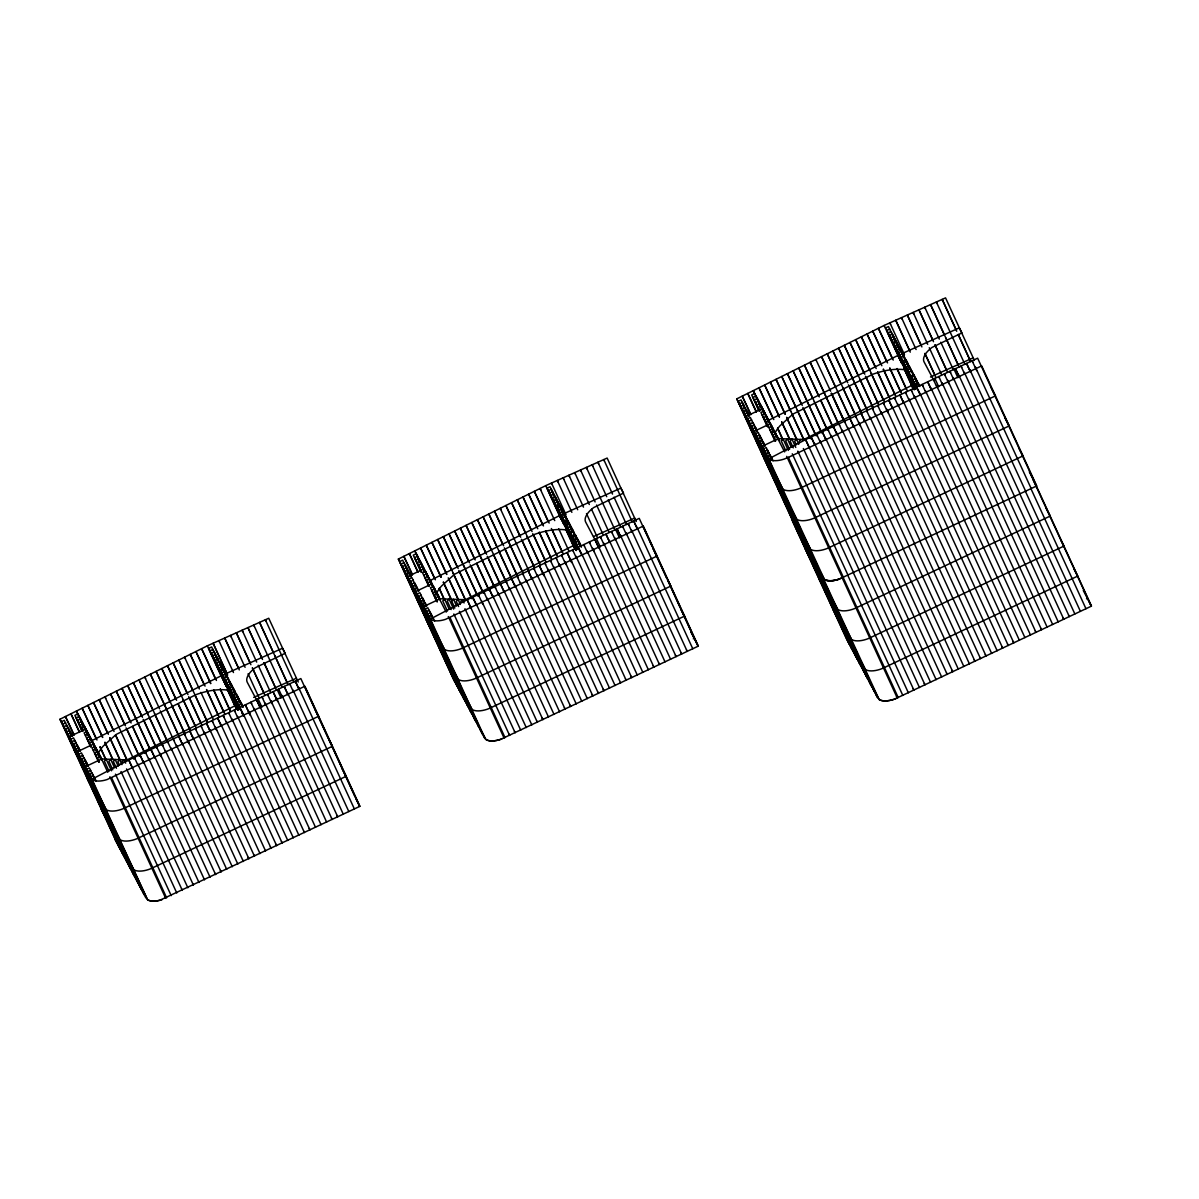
<?xml version="1.0" encoding="UTF-8"?>
<svg xmlns="http://www.w3.org/2000/svg" width="1199" height="1199" viewBox="0 0 1199 1199"><rect width="100%" height="100%" fill="white"/><g stroke="black" fill="none" stroke-linecap="round" stroke-linejoin="round"><path stroke-width="1.5" d="M122.358 761.83L124.141 759.821L125.67 763.149M458.078 599.455L456.294 601.463L458.618 606.544M460.761 601.643L462.544 599.62L464.073 602.962M796.481 439.269L794.697 441.277L796.241 444.664M799.163 441.442L800.947 439.433M298.236 682.051L268.741 618.249L207.307 645.841L59.95 719.265L92.503 779.665A18.42 8.693 -24.6 0 0 107.146 779.53L304.891 686.248L359.925 806.313L159.947 900.239A18.435 8.708 -24.6 0 1 147.537 899.715L91.978 779.215L128.788 760.001L300.829 678.559L328.346 738.584M501.826 738.944L498.349 740.053A18.42 8.693 -24.6 0 1 487.139 740.143L485.4 739.079L430.381 619.029L467.19 599.8L639.232 518.358L652.226 546.699M974.382 360.404L945.546 297.877L884.113 325.454L736.756 398.877L769.308 459.277A18.42 8.693 -24.6 0 0 783.951 459.142L788.402 457.374L843.422 577.423L836.752 579.851A18.435 8.708 -24.6 0 1 824.342 579.327L768.784 458.827L805.593 439.613L977.635 358.171L1091.51 606.094L895.024 698.912M92.008 740.562L221.051 675.861L207.307 645.841L243.847 715.159L298.866 835.208M430.411 580.376L559.453 515.66L576.374 547.748L562.616 517.728L565.658 516.289L574.351 534.709M767.165 421.014L897.856 355.474L914.777 387.547L901.019 357.527L904.061 356.088M125.625 760.631L234.809 705.866L227.166 689.2M464.028 600.429L573.212 545.68L565.568 528.999M802.431 440.243L911.615 385.478L912.964 388.026M398.353 559.064L430.906 619.463A18.42 8.693 -24.6 0 0 445.548 619.343L643.293 526.061L698.328 646.111L500.582 739.393A18.435 8.708 -24.6 0 1 485.94 739.528L453.387 679.129L398.353 559.064L545.71 485.655L607.144 458.063L636.189 521.43M885.447 328.001L888.489 326.563L899.1 349.314M209.945 650.847L212.987 649.408L218.413 661.249M548.348 490.661L551.39 489.222L559.139 506.128M889.793 329.021L886.75 330.459L900.509 360.479M61.269 721.768L64.311 720.329L71.835 736.351M754.726 393.497L751.683 394.936L758.652 410.163M552.694 491.68L549.637 493.119L564.699 525.597M65.63 722.832L62.588 724.271L118.941 846.839M417.642 556.201L414.599 557.64L421.344 571.983M739.393 403.883L742.451 402.444L748.641 415.978M215.58 654.324L212.538 655.778L227.615 688.316M550.941 495.577L553.983 494.138L562.511 512.737M889.343 335.39L892.386 333.951L899.879 349.928M63.907 726.774L66.964 725.335L70.831 733.788M80.558 718.89L77.515 720.344L82.161 730.476M402.309 566.587L405.367 565.149L410.553 576.105M415.918 560.143L418.961 558.704L425.075 572.043M743.77 404.947L740.712 406.386L795.746 526.451M754.321 399.956L757.363 398.503L764.797 414.359M213.827 658.236L216.884 656.797L224.378 672.774M893.69 336.409L890.632 337.848L914.357 389.6M78.834 722.847L81.877 721.393L88.756 736.411M406.686 567.652L403.628 569.09L459.981 691.643M758.682 401.021L755.64 402.459L759.522 410.912M215.131 660.694L218.173 659.255M556.576 499.054L553.533 500.508L576.464 550.521M891.936 340.306L894.979 338.867L900.404 350.707M69.602 730.341L66.559 731.78L122.912 854.362M83.196 723.911L80.153 725.35L82.476 730.416M404.962 571.593L408.005 570.154L411.107 576.914M421.598 563.71L418.556 565.149L421.658 571.923M743.365 411.407L746.407 409.953L749.285 415.858M756.959 404.962L760.016 403.523L766.116 416.862M554.837 502.966L557.88 501.527L564.849 516.739M67.773 734.358L70.921 732.859L72.48 736.246M406.176 574.156L409.324 572.672L410.882 576.045M419.89 567.667L422.932 566.228L430.576 582.909M744.579 413.97L747.726 412.471M217.723 665.61L220.766 664.171L226.716 676.776M424.251 568.716L407.6 576.599L463.938 699.167M746.003 416.413L762.654 408.529M897.946 344.488L894.904 345.926L914.942 389.375M222.07 666.629L219.027 668.083L238.136 709.763M560.473 506.443L557.43 507.881L576.299 548.692M895.833 347.695L898.875 346.256L908.692 367.314M87.167 731.42L84.125 732.859L90.869 747.202M408.919 579.102L411.961 577.663L417.387 589.503M220.316 670.541L223.359 669.102L228.02 679.248M558.719 510.339L561.776 508.901L570.814 528.279M900.179 348.714L897.122 350.153L914.702 388.506M71.835 741.806L74.878 740.368L79.524 750.514M85.444 735.362L88.486 733.923L96.13 750.604M413.28 580.166L410.238 581.605L465.272 701.67M423.847 575.175L426.889 573.736L436.616 594.584M751.683 419.98L748.641 421.419L804.994 543.986M765.292 413.535L762.249 414.974L767.675 426.814M563.065 511.359L560.023 512.812L576.599 548.617M76.196 742.87L73.154 744.309L129.507 866.877M428.208 576.239L425.165 577.678L428.807 585.262M749.96 423.921L753.002 422.483L757.423 431.745M225.967 674.018L222.909 675.457L238.196 708.804M561.312 515.27L564.369 513.831L572.118 530.737M899.715 355.069L902.772 353.63L911.045 371.315M74.473 746.812L77.515 745.373L79.853 750.439M91.124 738.929L88.082 740.383L90.944 746.258M412.876 586.626L415.918 585.187L418.796 591.062M426.484 580.181L429.527 578.742L436.406 593.745M754.336 424.986L751.278 426.424L806.313 546.489M764.887 419.995L767.93 418.541L775.573 435.222M224.213 677.915L227.255 676.476L235.529 694.161M89.4 742.885L92.443 741.432L100.641 758.952M417.252 587.69L414.195 589.129L470.548 711.681M769.248 421.059L766.206 422.498L767.765 425.87M228.559 678.934L225.517 680.388L238.496 708.729M93.762 743.95L77.111 751.818L133.464 874.386M415.528 591.632L432.165 583.748M567.472 519.707L564.414 521.145L577.438 549.322M753.931 431.445L770.567 423.562L775.918 435.222M565.209 522.644L568.251 521.205L576.524 538.891M903.611 362.458L906.654 361.019L912.604 373.623M78.445 754.336L81.487 752.882L87.452 765.532M228.11 685.303L231.152 683.865L237.357 697.383M569.555 523.663L566.513 525.117L577.738 549.247M907.958 363.477L904.915 364.916L915.616 388.266M82.806 755.385L79.763 756.839L135.097 877.488M93.357 750.394L96.415 748.955L101.555 759.791M421.209 595.199L418.166 596.637L474.504 719.205M434.817 588.754L431.76 590.208L437.185 602.033M756.569 436.451L759.611 435.012L764.258 445.159M773.22 428.568L770.163 430.006L775.363 440.962M232.441 686.323L229.399 687.761L239.335 709.448M567.801 527.575L570.859 526.136L577.828 541.348M906.204 367.374L909.262 365.935L918.299 385.314M97.733 751.458L94.676 752.897L99.097 762.174M419.485 599.14L422.528 597.702L426.409 606.154M757.888 438.954L760.93 437.515L764.812 445.968M771.497 432.509L774.539 431.07L778.915 440.243M230.703 690.219L233.745 688.781L242.018 706.466M910.551 368.393L907.508 369.832L915.916 388.176M82.401 761.845L85.444 760.406L88.321 766.281M96.01 755.4L99.052 753.961L101.345 758.967M423.847 600.204L420.804 601.643L475.823 721.708M434.413 595.214L437.455 593.775L440.303 599.605M762.249 440.018L759.207 441.457L815.56 564.025M775.858 433.573L772.815 435.012L775.139 440.093M235.049 691.238L231.992 692.692L238.871 707.695M573.452 531.052L570.394 532.491L578.038 549.172M908.797 372.304L911.854 370.851L918.824 386.078M86.763 762.909L83.72 764.348L140.073 886.915M438.774 596.278L435.732 597.716L437.275 601.104M760.526 443.96L763.568 442.521L765.127 445.908M85.039 766.85L101.69 758.967L128.788 760.001L187.868 887.755M423.442 606.664L440.093 598.781L467.19 599.8L526.271 727.553M234.599 697.608L237.642 696.169L242.812 707.08M573.002 537.422L576.045 535.968M914.447 375.782L911.405 377.22L916.516 388.026M238.931 698.627L235.888 700.066L239.71 708.399M912.694 379.678L915.736 378.24L919.363 385.778M90.734 770.417L87.677 771.856L144.03 894.424M426.08 611.67L429.137 610.231L433.004 618.684M764.482 451.483L767.54 450.03L771.961 459.307M237.192 702.524L240.235 701.085L242.558 706.166M575.595 542.338L578.637 540.899L581.485 546.744M917.04 380.697L913.998 382.136L916.291 387.142M88.996 774.374L92.053 772.92L94.916 778.81M768.859 452.533L765.816 453.986L822.154 576.539M579.941 543.357L576.884 544.796L582.01 555.602M93.372 775.423L90.33 776.877L147.522 899.715A18.42 8.693 -24.6 0 0 162.18 899.595M431.775 615.237L428.732 616.676L484.321 737.805M767.135 456.489L770.178 455.05L771.721 458.423M788.402 457.374L981.696 365.875L1036.73 485.925L838.745 579.312A18.42 8.693 -24.6 0 1 824.103 579.447L791.55 519.047L846.569 639.097L879.122 699.497A18.405 8.693 -24.6 0 0 893.765 699.377L896.013 698.552M799.358 534.14L855.816 656.632M693.307 638.857L694.266 638.423L698.088 646.231L643.054 526.181M1086.504 598.841L1087.448 598.391L1083.282 590.478M903.671 352.866L959.305 327.882L961.943 332.902L932.088 347.38A22.466 10.611 -24.6 0 0 924.384 355.998L923.785 357.662A22.466 10.611 -24.6 0 0 924.129 361.993L933.976 380.578M565.269 513.052L620.902 488.083L623.54 493.089L593.685 507.567A22.466 10.611 -24.6 0 0 585.981 516.199L585.382 517.848A22.466 10.611 -24.6 0 0 585.726 522.179L595.019 539.79M930.499 377.011L973.063 357.901M593.535 536.553L634.661 518.088L635.98 520.591M253.693 697.398L296.258 678.289M864.674 567.367L805.593 439.613L778.496 438.579L761.845 446.463L816.879 566.528M736.756 398.877L791.79 518.927L824.342 579.327A18.42 8.693 -24.6 0 0 838.985 579.207M815.845 359.46L830.667 391.249M540.884 489.836L540.015 488.488L554.747 520.606M501.077 509.665L500.193 508.316L528.879 570.889M185.425 658.521L184.541 657.172L199.364 688.96M145.604 678.364L144.734 677.015L159.557 708.804M105.797 698.208L104.913 696.859L133.689 759.072M991.393 388.176L995.455 395.88L799.958 488.353A18.435 8.708 -24.6 0 1 783.067 489.282L750.514 428.897M1005.152 418.196L1009.213 425.9L813.701 518.358A18.435 8.708 -24.6 0 1 796.825 519.302L764.273 458.902M1018.91 448.201L1022.972 455.905L827.46 548.378A18.435 8.708 -24.6 0 1 810.584 549.322L778.031 488.922M972.824 362.188L972.089 360.794L976.69 370.641M976.151 368.498L975.401 367.089L1031.17 488.548M1029.327 471.896L1036.491 486.045M1046.187 508.346L1050.234 516.05L854.737 608.522A18.435 8.708 -24.6 0 1 837.861 609.452L805.293 549.067M1060.755 539.91L1063.993 546.07L868.496 638.527A18.435 8.708 -24.6 0 1 851.605 639.472L819.052 579.072M970.605 371.12L969.856 369.712L1025.625 491.185M1073.69 568.371L1077.751 576.075L882.254 668.547A18.435 8.708 -24.6 0 1 865.363 669.492L832.81 609.092M961.718 367.434L960.984 366.055L964.805 374.388M964.311 372.334L1020.079 493.808M958.75 374.972L1014.519 496.431M950.627 372.694L949.893 371.3L953.715 379.633M953.205 377.595L1008.973 499.054M945.067 375.317L944.332 373.923L948.949 383.77M948.394 381.627L947.66 380.218L1003.428 501.692M1068.564 615.192L1069.313 616.601L1014.279 496.551M939.521 377.955L938.787 376.561L942.609 384.894M942.099 382.856L997.883 504.314M1063.018 617.815L1063.768 619.224L1008.734 499.174M936.554 385.478L992.322 506.937M931.009 388.101L986.777 509.575M922.87 385.838L922.136 384.444L925.958 392.777M925.463 390.724L981.232 512.198M1040.822 628.336L1041.556 629.745L986.537 509.68M911.78 391.084L911.045 389.69L914.867 398.023M914.357 395.985L970.126 517.443M1035.277 630.959L1036.011 632.368L980.992 512.303M906.219 393.707L905.485 392.313L909.307 400.661M908.812 398.608L964.581 520.081M903.252 401.245L959.02 522.704M895.128 398.967L894.394 397.573L898.216 405.906M897.706 403.868L953.475 525.327M892.161 406.491L947.929 527.965M1013.065 641.465L1013.814 642.874L958.78 522.824M884.023 404.228L883.288 402.834L887.904 412.681M1007.52 644.088L1008.269 645.497L953.235 525.447M878.477 406.851L877.743 405.457L881.565 413.79M881.055 411.752L936.824 533.21M1001.974 646.726L1002.709 648.134L947.69 528.07M872.932 409.473L872.198 408.08L876.019 416.413M875.51 414.374L931.278 535.848M867.372 412.096L866.637 410.702L870.459 419.051M869.964 416.997L925.733 538.471M864.404 419.635L920.173 541.094M985.323 654.609L986.058 656.018L931.038 535.953M856.281 417.357L855.546 415.963L860.148 425.81M979.778 657.232L980.512 658.641L925.493 538.576M853.313 424.881L909.082 546.354M974.217 659.855L974.967 661.263L919.933 541.214M844.441 421.224L845.175 422.618M847.753 427.518L903.521 548.977M839.63 425.24L838.895 423.847L842.717 432.18M842.208 430.141L897.976 551.6M836.662 432.764L892.431 554.238M828.524 430.486L827.79 429.107L831.611 437.44M831.117 435.387L886.885 556.861M952.021 670.361L952.77 671.77L897.736 551.72M825.556 438.025L881.325 559.483M946.476 672.999L947.21 674.408L892.191 554.343M817.433 435.747L816.699 434.353L820.521 442.686M820.011 440.647L875.78 562.106M814.466 443.27L870.234 564.744M803.36 448.531L859.128 569.99M924.279 683.505L925.014 684.914L869.994 564.849M798.549 452.563L797.815 451.154L853.583 572.627M792.254 453.777L848.038 575.25M913.173 688.751L913.923 690.159L858.889 570.11M786.709 456.369L842.477 577.843M896.522 696.604L897.272 698.013L842.238 577.948M636.999 527.275L692.767 648.749M690.924 632.083L694.266 638.423L680.507 608.403L684.569 616.106L489.057 708.564A18.435 8.708 -24.6 0 1 472.181 709.508L439.628 649.109M628.876 525.012L628.141 523.618L631.963 531.951M631.453 529.913L687.222 651.372L686.472 649.963M623.315 527.635L622.581 526.241L626.403 534.574M625.908 532.536L681.676 653.995L680.927 652.586M621.097 536.567L620.348 535.159L676.116 656.632L675.382 655.224M612.224 532.896L611.49 531.502L615.312 539.835M614.802 537.781L670.571 659.255M609.257 540.419L665.025 661.878M601.119 538.141L600.384 536.747L604.206 545.08M603.697 543.042L659.465 664.501L658.731 663.092M598.151 545.665L653.92 667.139L653.185 665.73M590.013 543.402L589.279 542.008L593.1 550.341M584.468 546.025L583.733 544.631L587.555 552.964M587.06 550.926L642.829 672.384M573.212 545.68L574.561 548.228M573.377 551.285L572.642 549.891L576.464 558.224M575.955 556.171L631.723 677.645L630.974 676.236M570.409 558.809L626.178 680.268L625.428 678.859M562.271 556.531L561.537 555.137L565.358 563.47M556.726 559.154L555.991 557.76L559.813 566.108M559.304 564.055L615.072 685.528M551.165 561.791L550.431 560.398L554.253 568.731M553.758 566.692L609.527 688.151M545.62 564.414L544.886 563.02L548.707 571.353M548.198 569.315L603.981 690.774L603.232 689.365M542.652 571.938L598.421 693.412L597.687 692.003M534.529 569.675L533.795 568.281L537.602 576.614M537.107 574.576L592.876 696.034L592.126 694.626M531.562 577.199L587.33 698.657L586.581 697.248M523.423 574.921L522.689 573.527L526.511 581.86M526.001 579.821L581.77 701.295M517.878 577.543L517.144 576.164L520.966 584.498M520.456 582.444L576.224 703.918M514.911 585.082L570.679 706.541L569.93 705.132M506.038 581.41L506.772 582.804M509.35 587.705L565.119 709.164L564.384 707.755M504.554 591.736L503.805 590.328L559.573 711.801M495.667 588.065L494.932 586.671L498.754 595.004M498.259 592.965L554.028 714.424M492.714 595.588L548.483 717.047M484.576 593.31L483.841 591.916L487.663 600.264M487.154 598.211L542.922 719.685L542.188 718.276M479.03 595.948L478.296 594.554L482.897 604.401M481.608 600.834L537.377 722.308L536.627 720.899M476.797 604.881L476.063 603.472L531.831 724.93M464.957 608.717L520.726 730.191M459.412 611.355L515.18 732.814L514.431 731.405M453.851 613.978L509.62 735.437L508.886 734.028M448.306 616.571L504.075 738.029M412.111 589.084L444.664 649.483A18.435 8.708 -24.6 0 0 461.54 648.539L657.052 556.081L652.99 548.378L666.749 578.383M425.87 619.104L458.423 679.488A18.435 8.708 -24.6 0 0 475.299 678.559L670.811 586.086L667.558 579.926L679.743 606.739M314.588 708.564L318.649 716.268L123.137 808.74A18.435 8.708 -24.6 0 1 106.261 809.67L73.709 749.27M342.105 768.589L346.166 776.293L150.654 868.765A18.435 8.708 -24.6 0 1 133.778 869.71L101.226 809.31M299.345 688.885L298.596 687.477L354.364 808.935M290.473 685.199L289.723 683.805L293.545 692.138M293.051 690.099L348.819 811.558M287.505 692.722L343.274 814.196M279.367 690.459L278.633 689.065L282.454 697.398M281.945 695.36L337.713 816.819L336.979 815.41M277.149 699.392L276.399 697.983L332.168 819.442L331.419 818.033M268.261 695.705L267.527 694.311L271.349 702.659M262.716 698.343L261.982 696.949L265.803 705.282M265.294 703.228L321.062 824.702M257.455 701.58L247.324 682.381A22.466 10.611 -24.6 0 1 246.979 678.049L247.579 676.386A22.466 10.611 -24.6 0 1 255.282 667.768L285.137 653.29L282.499 648.269L226.866 673.253L213.107 643.234L227.675 675.142M259.748 705.866L315.517 827.325M251.61 703.588L250.876 702.194L254.698 710.527M254.203 708.489L309.971 829.963L309.222 828.554M249.392 712.521L248.658 711.112L304.426 832.586L303.677 831.177M221.051 675.861L237.972 707.935M234.809 705.866L236.158 708.414M234.974 711.472L234.24 710.078L238.061 718.411M237.552 716.373L293.32 837.831M229.414 714.094L228.679 712.701L232.501 721.049M232.007 718.995L287.775 840.469M223.868 716.732L223.134 715.338L226.956 723.671M226.446 721.633L282.215 843.092L281.48 841.683M220.901 724.256L276.669 845.715L275.92 844.306M212.763 721.978L212.028 720.584L216.644 730.431M215.355 726.879L271.124 848.352L270.375 846.944M209.795 729.502L265.564 850.975M201.672 727.238L200.937 725.845L204.759 734.178M204.25 732.139L260.018 853.598M196.111 729.861L195.377 728.467L199.199 736.8M198.704 734.762L254.473 856.221L253.723 854.812M193.159 737.385L248.927 858.859L248.178 857.45M185.021 735.122L184.286 733.728L188.887 743.575M182.053 742.646L237.822 864.104M242.633 860.073L243.367 861.481L187.599 740.023L189.157 743.395M173.181 738.974L173.915 740.368M176.508 745.268L232.276 866.742M167.635 741.611L168.37 743.005M170.947 747.891L226.716 869.365M162.824 745.628L162.09 744.234L165.912 752.567M165.402 750.529L221.171 871.988L220.436 870.579M157.264 748.251L156.529 746.857L161.146 756.704M160.591 754.561L159.857 753.152L215.625 874.611L214.876 873.202M154.296 755.775L210.08 877.248M146.173 753.512L145.439 752.118L149.261 760.451M148.751 758.412L204.519 879.871M143.206 761.035L198.974 882.494M135.067 758.757L134.333 757.363L138.155 765.711M137.66 763.658L193.429 885.132L192.679 883.723M126.554 768.919L182.323 890.377L181.574 888.969M121.009 771.542L176.778 893M115.449 774.164L171.217 895.638M101.69 758.967L76.421 711.052L84.949 729.651M109.903 776.757L165.672 898.231L164.937 896.822M87.467 779.29L120.02 839.69A18.435 8.708 -24.6 0 0 136.896 838.745L332.408 746.288L329.155 740.128L355.099 796.945M114.969 839.315L145.918 897.991M1088.212 599.95L1091.27 606.214L1033.193 480.005M355.863 798.609L359.685 806.417L304.651 686.368M785.855 450.884L781.178 440.767L782.962 438.759L788.313 450.419M447.452 611.07L442.776 600.954L444.559 598.945L449.145 608.957M109.049 771.272L104.373 761.155L106.156 759.147L111.507 770.807M1030.93 488.667L1085.964 608.717M955.933 329.395L942.174 299.375L956.742 331.284M958.226 334.401L969.691 359.415M958.286 334.671L970.695 361.723M970.366 371.57L966.544 363.417L970.366 371.765M1025.385 491.29L1080.404 611.355M964.88 364.331L936.374 301.983L936.989 303.452M1019.839 493.913L1074.859 613.978M944.317 334.611L930.559 304.591L959.08 366.939M945.846 337.938L958.076 364.631M959.275 376.831L955.438 368.678L959.26 377.011M954.059 369.322L957.881 377.67M939.327 339.107L924.759 307.199L925.373 308.668M940.81 342.225L953.265 369.547M932.702 339.827L918.944 309.807L933.511 341.715M934.995 344.832L946.461 369.847M935.07 345.102L947.465 372.155M1003.188 501.796L1058.207 621.861M927.711 344.323L913.143 312.414L913.758 313.883M929.255 347.71L941.65 374.762M997.643 504.434L1052.662 624.484M921.087 345.042L907.343 315.022L921.896 346.931M924.909 353.375L934.845 375.047M924.999 353.69L935.849 377.37M934.86 378.419L938.682 386.752M992.083 507.057L1047.117 627.107M933.242 379.184L937.063 387.517M916.096 349.538L901.528 317.63L902.143 319.099M931.518 389.975L927.696 381.807L931.503 390.155M909.471 350.258L895.728 320.238L910.281 352.146M919.888 386.543L918.344 383.155L915.287 384.609L920.412 395.4M919.153 386.213L913.803 374.553L910.745 375.991L916.096 387.667M904.481 354.754L889.913 322.846L890.527 324.315M911.225 371.18L905.874 359.505L902.832 360.959L915.811 389.285M909.217 368.078L901.468 351.172L898.426 352.611L915.242 389.3M904.061 357.827L896.282 341.325L893.24 342.764L914.627 389.45M975.671 514.821L920.652 394.771L884.113 325.454L901.498 363.012M975.431 514.941L1030.466 634.99M899.61 350.078L891.097 331.479L888.039 332.932L903.102 365.395M904.091 367.943L914.028 389.615M904.331 368.812L913.503 388.821M903.791 368.018L913.143 388.821M969.886 517.563L1024.92 637.613M893.24 360.075L878.417 328.286L892.371 358.726M897.122 368.528L907.193 390.514M897.017 368.872L906.324 389.165M964.341 520.186L1019.36 640.251M887.56 362.907L872.737 331.119L886.675 361.558M889.883 367.973L901.498 393.347M889.778 368.318L900.629 391.998M903.776 403.104L899.939 394.951L903.761 403.284M881.865 365.74L867.042 333.951L880.995 364.391M883.408 369.127L895.818 396.18M883.318 369.472L894.949 394.831M876.184 368.573L861.362 336.799L875.3 367.224M877.728 371.96L890.123 399.012M877.623 372.304L889.253 397.663M892.67 408.364L888.834 400.196L892.656 408.544M884.442 401.845L855.666 339.632L869.62 370.056M871.163 373.444L883.573 400.496M942.384 530.587L886.616 409.114L888.159 412.501M942.144 530.692L997.163 650.757M864.809 374.238L849.986 342.464L863.924 372.904M866.352 377.625L878.747 404.677M865.483 376.276L877.878 403.329M936.584 533.33L991.618 653.38M873.067 407.51L844.291 345.297L858.244 375.737M859.788 379.109L872.962 407.855M867.372 410.343L838.611 348.13L866.502 409.009M847.738 382.751L832.915 350.962L846.869 381.402M849.282 386.123L861.691 413.19M848.412 384.789L860.822 411.842M864.929 421.493L861.092 413.34L864.914 421.673M914.627 543.717L858.859 422.258L860.402 425.645M855.996 416.023L827.235 353.795L841.173 384.235M914.387 543.836L969.421 663.886M842.732 387.622L855.127 414.674M850.316 418.856L821.54 356.628L835.493 387.067M853.823 426.754L849.986 418.586L853.808 426.934M908.842 546.459L963.861 666.524M837.816 392.148L849.447 417.507M903.297 549.097L958.316 669.147M832.226 394.636L848.263 429.557M831.357 393.287L843.736 420.354L831.312 393.302M838.94 424.521L810.164 362.293L838.071 423.172M837.172 434.623L833.335 426.469L837.157 434.802M819.292 396.914L804.469 365.14L818.422 395.565M820.85 400.301L833.245 427.354M820.745 400.646L833.155 427.698M886.646 556.965L941.665 677.03M827.565 430.186L798.789 367.973L812.742 398.398M814.286 401.785L826.696 428.837M826.081 439.883L822.244 431.73L826.066 440.063M881.085 559.603L936.119 679.653M821.87 433.019L793.094 370.806L821 431.67M875.54 562.226L930.559 682.276M802.236 405.427L787.413 373.638L801.367 404.078M803.78 408.799L816.189 435.851M802.91 407.45L815.32 434.503M814.975 445.144L811.138 436.976L814.96 445.324M810.494 438.684L781.718 376.471L795.671 406.911M797.23 410.283L809.625 437.35M805.593 439.613L809.415 447.946M864.434 567.487L919.468 687.537M804.034 439.838L776.038 379.304L790.755 411.437M792.314 414.809L803.929 440.183M785.165 413.925L770.343 382.136L785.075 414.269M786.724 417.297L796.795 439.284M786.619 417.642L798.774 444.259M795.776 447.437L791.954 439.089L790.171 441.112L793.273 447.871M853.343 572.732L908.362 692.797M779.485 416.757L764.662 384.969L779.38 417.102M781.808 421.823L789.556 438.744M781.718 422.168L789.467 439.089M791.31 447.257L787.488 438.924L785.705 440.932L789.571 449.4M847.798 575.355L902.817 695.42M773.79 419.59L758.967 387.802L772.92 418.241M777.671 428.043L783.097 439.883M777.566 428.388L782.992 440.228M843.182 577.543L898.216 697.593M784.611 451.918L753.227 390.664L762.369 410.178M778.706 439.419L777.177 436.076L774.134 437.515L775.678 440.902M778.571 440.243L771.901 426.065L768.844 427.503L775.049 441.037M773.49 431.055L766.611 416.038L763.568 417.477L767.989 426.754M773.145 431.041L763.973 411.032L760.93 412.471L767.12 426.005M768.769 421.868L761.335 406.041L758.293 407.48L759.836 410.852M763.688 412.681L756.044 396L753.002 397.454L759.207 410.972M756.374 411.662L747.741 393.407L756.269 412.006M771.497 457.553L773.025 460.881M750.874 414.389L742.256 396.135L750.784 414.734M771.646 459.367L766.221 447.527L763.163 448.966L819.516 571.533M764.497 446.028L758.293 432.494L755.25 433.948L811.588 556.501M757.198 430.876L755.655 427.488L752.597 428.927L808.95 551.495M757.109 431.82L750.364 417.477L747.322 418.916L802.341 538.965M748.955 415.903L745.089 407.45L742.046 408.889L798.384 531.457M767.69 457.553L822.724 577.603M823.563 578.997L879.122 699.497A18.435 8.708 -24.6 0 0 893.765 699.377M748.101 415.154L741.117 399.941L738.074 401.38L794.427 523.948M822.484 577.723L877.503 697.773M820.596 574.156L876.949 696.709M817.958 569.135L874.296 691.703M816.639 566.632L871.658 686.697M756.884 437.036L812.907 559.004M814.001 561.627L870.339 684.194M811.663 557.205L867.701 679.174M810.029 554.118L866.382 676.671M807.392 549.097L863.745 671.665M806.073 546.594L861.092 666.659M803.435 541.588L859.773 664.156M744.684 413.91L801.022 536.463M802.101 539.085L857.135 659.135M798.144 531.577L853.178 651.627M795.507 526.556L851.845 649.124M792.869 521.55L849.207 644.118M637.523 529.149L633.686 520.98L637.508 529.329M632.293 521.91L603.771 459.577L604.386 461.045M612.539 494.093L597.971 462.185L598.586 463.653M614.023 497.195L626.477 524.518M606.724 496.701L592.156 464.792L592.771 466.261M608.208 499.803L620.677 527.125M615.657 529.523L619.478 537.856M614.862 529.733L586.356 467.4L586.97 468.869M595.109 501.916L580.541 470.008L581.155 471.477M596.592 505.019L609.062 532.341M609.766 542.278L605.93 534.125L609.751 542.458M589.308 504.524L574.741 472.616L575.355 474.085M591.557 509.29L603.247 534.949M583.493 507.132L568.926 475.224L569.54 476.692M586.506 513.577L597.447 537.557M596.458 538.606L600.279 546.939M598.676 547.538L594.839 539.37L598.661 547.718M577.693 509.74L563.125 477.831L563.74 479.3M648.374 669.761L592.606 548.303L594.149 551.675M571.878 512.348L557.325 480.439L557.925 481.908M581.215 546.894L577.333 538.441L574.291 539.88L578.652 549.007M580.751 546.414L575.4 534.739L572.343 536.178L578.353 549.082M566.078 514.941L551.51 483.047L552.125 484.516M580.421 546.264L572.148 528.594L569.105 530.033L577.513 548.378M568.221 523.349L559.543 504.674L556.501 506.113L576.359 549.472M563.56 514.281L555.287 496.596L552.229 498.035L566.033 528.115M637.269 675.022L582.249 554.957L545.71 485.655L560.982 519.002M558.614 505.349L550.086 486.749L547.044 488.203L563.635 524.008M566.752 529.718L575.955 549.786M566.228 528.924L575.625 549.816M565.928 529.014L575.085 549.022M558.719 528.714L568.791 550.701M571.698 562.361L567.082 552.514L571.668 562.511M549.157 523.094L534.334 491.32L548.273 521.76M552.244 529.868L563.095 553.533M551.375 528.519L562.226 552.184M620.617 682.905L564.849 561.432L566.408 564.819M543.462 525.941L528.639 494.153L542.592 524.592M545.785 531.007L557.415 556.366M545.695 531.352L556.546 555.032M537.766 528.774L522.959 496.986L536.897 527.425M539.325 532.146L551.72 559.199M539.22 532.491L550.851 557.865M532.086 531.607L517.264 499.818L531.217 530.258M533.63 534.979L546.04 562.046M532.761 533.645L545.17 560.697M540.344 564.879L511.583 502.651L525.522 533.09M527.08 536.478L539.475 563.53M543.941 575.49L539.34 565.643L543.926 575.655M520.711 537.272L505.888 505.483L519.841 535.923M522.254 540.659L534.664 567.712M521.385 539.31L533.795 566.363M532.071 579.057L528.234 570.904L532.056 579.237M523.289 573.377L494.513 511.164L522.419 572.028M503.64 545.77L488.817 513.996L502.771 544.421M505.199 549.157L517.593 576.209M504.329 547.808L516.724 574.861M511.913 579.042L483.137 516.829L497.09 547.269M515.42 586.94L511.583 578.787L515.405 587.12M498.634 550.641L511.044 577.693M509.86 589.743L477.442 519.662L491.365 550.116M493.718 555.167L505.334 580.541M504.329 592.201L500.493 584.033L504.314 592.381M486.584 554.283L471.762 522.494L485.715 552.934M488.128 557.655L500.538 584.707M487.259 556.306L499.668 583.373M494.842 587.54L466.066 525.327L493.973 586.206M493.224 597.447L489.387 589.294L493.209 597.627M475.209 559.948L460.386 528.159L474.339 558.599M476.752 563.32L489.162 590.388M476.662 563.665L488.278 589.039M469.513 562.781L454.691 530.992L468.644 561.432M471.072 566.168L483.467 593.22M470.203 564.819L482.598 591.871M477.787 596.053L449.011 533.825L476.902 594.704M476.573 605.33L472.736 597.177L476.558 605.51M458.138 568.446L443.315 536.657L457.269 567.097M459.697 571.833L472.091 598.886M458.827 570.484L471.222 597.537M467.19 599.8L471.012 608.133M465.632 600.025L437.635 539.505L451.588 569.93M453.132 573.317L465.527 600.369M446.762 574.111L431.94 542.338L446.672 574.456M449.085 579.192L458.393 599.485M448.216 577.843L460.371 604.461M456.609 605.96L453.552 599.29L451.768 601.298L454.871 608.058M441.082 576.944L426.259 545.17L440.977 577.289M443.405 582.025L451.933 600.624M443.3 582.369L451.064 599.275M453.672 609.122L449.085 599.11L447.302 601.134L451.169 609.587M435.387 579.776L420.564 548.003L434.518 578.443M439.269 588.244L444.694 600.07M439.164 588.589L444.589 600.414M450 617.56L505.019 737.625M446.208 612.119L414.824 550.866L421.059 564.444M439.958 599.605L436.136 591.257L433.094 592.711L436.961 601.164M439.404 598.766L433.498 586.251L430.441 587.69L436.646 601.224M437.515 595.423L430.846 581.245L427.803 582.684L429.347 586.071M431.685 584.572L425.57 571.219L422.528 572.672L428.717 586.191M426.949 575.385L420.279 561.207L417.237 562.646L421.119 571.099M424.731 572.028L416.323 553.698L413.28 555.137L421.029 572.043M417.971 571.848L409.339 553.593L417.866 572.193M433.094 617.74L434.623 621.082M433.319 618.624L430.456 612.734L427.414 614.173L482.433 734.238M412.471 574.591L403.853 556.321L412.381 574.935M431.685 616.181L427.818 607.728L424.761 609.167L481.114 731.72M426.724 606.094L425.165 602.707L422.123 604.161L478.476 726.714M426.095 606.214L419.89 592.696L416.847 594.134L471.866 714.199M418.481 591.137L414.599 582.669L411.557 584.123L467.91 706.676M410.238 576.164L404.033 562.631L400.991 564.085L457.344 686.637M408.919 573.662L402.714 560.128L399.672 561.582L454.706 681.632M406.281 574.111L461.315 694.161M293.89 682.111L265.369 619.763L265.983 621.232M273.327 652.391L259.569 622.371L288.075 684.719M274.856 655.718L287.086 682.396M288.015 694.596L284.178 686.428L288 694.776M282.275 687.327L253.753 624.979L254.368 626.448M277.254 689.71L281.076 698.058M261.712 657.607L247.953 627.587L262.521 659.495M264.005 662.612L275.47 687.612M264.065 662.882L276.459 689.935M277.688 701.535L273.087 691.688L276.909 700.021M256.706 662.103L242.138 630.194L242.753 631.663M258.19 665.22L270.659 692.542M326.623 822.079L270.854 700.606L272.398 703.993M250.096 662.822L236.338 632.802L250.906 664.711M252.39 667.828L263.855 692.827M252.449 668.098L264.844 695.15M245.091 667.318L230.523 635.41L231.137 636.879M248.103 673.763L259.044 697.758M258.055 698.807L261.877 707.14M257.171 700.965L260.273 707.725M256.436 699.572L260.258 707.905M238.481 668.038L224.723 638.018L239.29 669.926M233.475 672.534L218.907 640.626L219.522 642.094M249.947 714.679L245.33 704.817L249.917 714.829M243.082 706.93L241.524 703.543L238.481 704.997L240.01 708.324M242.543 707.23L236.338 693.711L233.295 695.15L239.41 708.489M236.053 694.925L229.848 681.407L226.806 682.845L239.036 709.523M235.259 694.311L224.663 671.56L221.62 672.999L238.436 709.688M226.446 676.925L219.477 661.713L216.434 663.152L237.822 709.838M222.804 670.466L214.276 651.866L211.234 653.305L226.521 686.667M239.785 707.455L243.607 715.788M217.109 658.791L211.683 646.95L208.641 648.389L225.997 685.873M241.778 712.536L243.307 715.863M214.921 660.289L237.462 709.373M228.35 689.92L237.552 709.988M228.05 689.995L236.458 708.339M227.525 689.2L236.683 709.208M216.434 680.462L201.612 648.674L215.565 679.114M220.316 688.915L230.388 710.902M220.211 689.26L230.283 711.247M210.739 683.295L195.932 651.507L210.649 683.64M213.842 690.054L224.693 713.735M213.752 690.399L223.823 712.386M205.059 686.128L190.236 654.339L204.19 684.779M206.603 689.515L219.012 716.567M206.513 689.86L218.143 715.218M221.425 726.114L217.589 717.961L221.41 726.294M200.922 692.348L213.317 719.4M207.637 722.233L178.861 660.02L192.814 690.444M195.137 695.525L206.768 720.884M210.32 731.375L206.483 723.222L210.305 731.555M187.988 694.626L173.166 662.852L187.119 693.277M189.547 698.013L201.942 725.065M188.678 696.664L201.072 723.716M196.261 727.898L167.485 665.685L181.439 696.124M182.982 699.497L195.392 726.549M176.613 700.306L161.79 668.517L175.743 698.957M178.171 703.678L190.566 730.731M178.066 704.023L190.476 731.075M193.668 739.258L189.832 731.09L193.653 739.438M184.886 733.563L156.11 671.35L170.063 701.79M171.607 705.162L184.781 733.908M179.191 736.411L150.415 674.183L178.321 735.062M182.563 744.504L178.741 736.351L182.563 744.684M160.231 710.842L177.002 747.322M171.457 749.945L139.039 679.848L152.962 710.303M154.521 713.69L166.901 740.742M162.135 744.909L133.359 682.681L148.077 714.814M149.635 718.201L161.251 743.56M142.486 717.302L127.664 685.513L141.617 715.953M144.045 720.689L156.44 747.741M143.176 719.34L155.57 746.392M154.821 757.648L150.984 749.48L154.806 757.828M150.759 750.574L121.983 688.361L149.875 749.225M131.111 722.967L116.288 691.194L130.241 721.618M132.669 726.354L145.064 753.407M132.564 726.699L144.195 752.058M143.715 762.894L139.893 754.741L143.7 763.074M125.43 725.8L110.608 694.026L124.561 724.466M126.974 729.187L139.384 756.239M126.105 727.838L138.499 754.89M128.788 760.001L132.609 768.334M114.055 731.48L99.232 699.691L113.186 730.131M115.599 734.852L127.229 760.226M115.509 735.197L127.124 760.571M108.36 734.313L93.537 702.524L107.49 732.964M109.918 737.685L120.769 761.365M109.813 738.029L119.885 760.016M121.968 764.647L119.675 759.656L117.892 761.665L119.435 765.052M118.206 766.146L115.149 759.477L113.365 761.5L116.468 768.259M102.679 737.145L87.857 705.357L102.574 737.49M105.002 742.211L112.751 759.132M104.898 742.556L112.661 759.462M114.505 767.645L110.683 759.312L108.899 761.32L112.766 769.773M96.984 739.978L82.161 708.189L96.115 738.629M100.087 746.737L106.291 760.271M99.997 747.082L105.422 758.922M111.597 777.761L166.616 897.811M107.805 772.306L100.371 756.464L97.329 757.903L98.873 761.29M99.667 756.449L95.081 746.452L92.038 747.891L98.783 762.234M98.213 754.771L89.805 736.426L86.763 737.865L90.629 746.333M92.518 743.095L85.848 728.917L69.197 736.8L124.216 856.85M89.88 738.089L84.529 726.414L81.487 727.868L83.031 731.24M87.647 734.732L79.239 716.388L76.196 717.826L82.401 731.36M84.035 727.223L77.92 713.885L74.878 715.323L81.847 730.551M79.569 732.049L70.936 713.795L79.464 732.394M94.691 777.926L96.22 781.268M94.601 778.87L89.4 767.915L86.358 769.353L141.392 889.418M74.068 734.777L65.45 716.522L73.978 735.122M88.007 766.356L84.125 757.903L81.082 759.342L137.42 881.894M80.393 751.263L78.849 747.876L75.792 749.315L130.826 869.38M78.984 749.69L73.559 737.865L70.516 739.303L126.854 861.856M72.15 736.291L68.283 727.838L65.226 729.277L120.26 849.342M62.498 723.357L63.187 724.855M59.95 719.265L116.303 841.818M228.664 690.294A48.365 22.826 -24.6 0 0 196.261 694.536L116.153 734.462L103.039 746.288A50.793 23.98 -24.6 0 0 98.288 753.182M567.067 530.108A48.365 22.826 -24.6 0 0 534.664 534.349L454.556 574.261L441.457 586.086A50.793 23.98 -24.6 0 0 436.691 592.995M905.47 369.906A48.365 22.826 -24.6 0 0 873.067 374.148L792.959 414.075L779.86 425.9A50.793 23.98 -24.6 0 0 775.094 432.794M617.77 530.258L617.035 528.864L620.857 537.212L617.77 530.258M296.018 682.576L295.284 681.182L299.106 689.515L296.018 682.576"/></g></svg>
